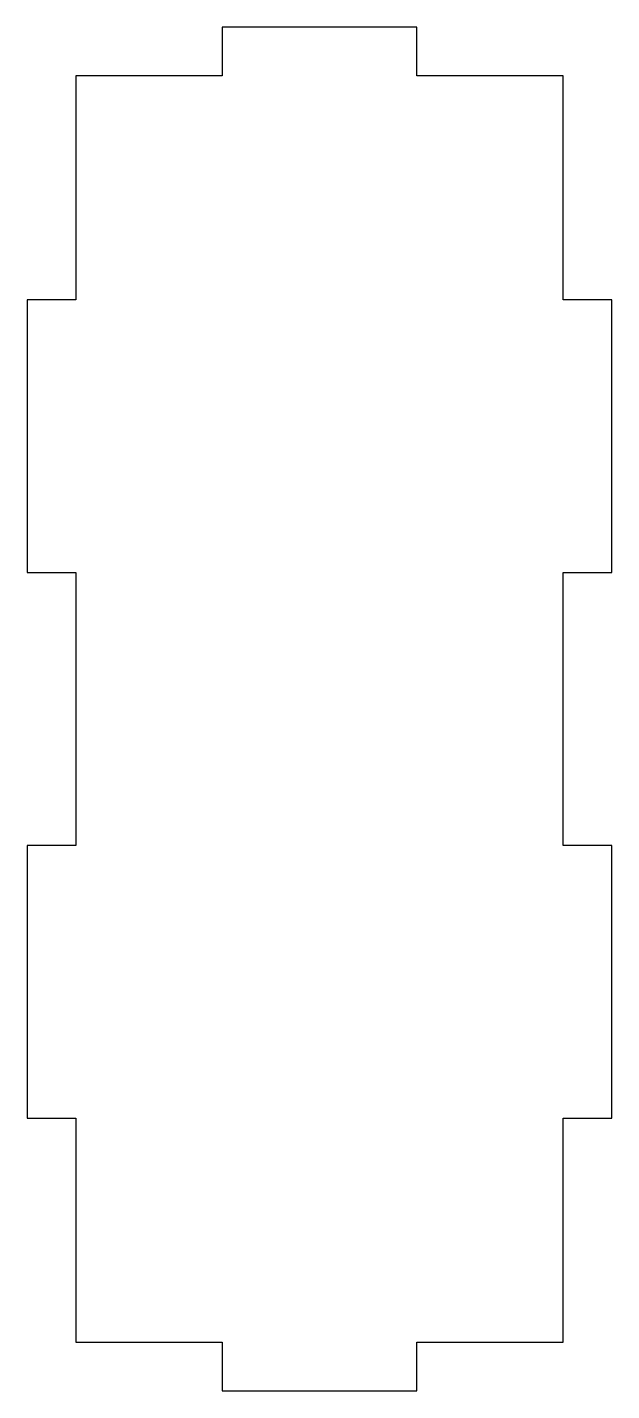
# Model space of a CAD drawing. Header units: millimetres. Extents: x -18 to 18, y -42 to 42.
import ezdxf

# ---------------------------------------------------------------- set-up
doc = ezdxf.new("R2010")
doc.units = ezdxf.units.MM
doc.layers.add('CORTE', color=1, linetype='CONTINUOUS')

msp = doc.modelspace()

# ---------------------------------------------------------------- linework, layer by layer
at = {"layer": 'CORTE', "color": 1}
msp.add_lwpolyline([(-6, -39), (-6, -42), (6, -42), (6, -39), (15, -39), (15, -25.2), (18, -25.2), (18, -8.4), (15, -8.4), (15, 8.4), (18, 8.4), (18, 25.2), (15, 25.2), (15, 39), (6, 39), (6, 42), (-6, 42), (-6, 39), (-15, 39), (-15, 25.2), (-18, 25.2), (-18, 8.4), (-15, 8.4), (-15, -8.4), (-18, -8.4), (-18, -25.2), (-15, -25.2), (-15, -39)], close=True, dxfattribs=at)

doc.saveas('drawing.dxf')
